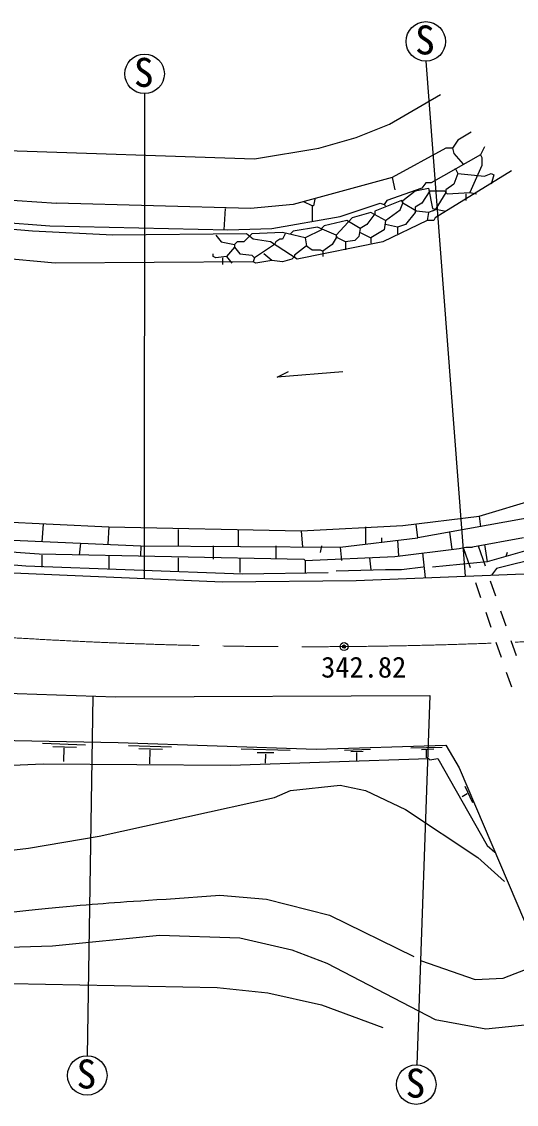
# Model space of a CAD drawing. Units: millimetres, scale not verified. Extents: x 40000 to 680000, y 20000 to 380000.
# Drawn here: x 199412 to 230722, y 241241 to 309727 of the extents above; entities that cross this region are included whole.
import ezdxf
from ezdxf.enums import TextEntityAlignment as Align

# ---------------------------------------------------------------- set-up
doc = ezdxf.new("R2010")
doc.units = ezdxf.units.MM
doc.header["$LTSCALE"] = 1000
doc.header["$PDMODE"] = 32
doc.header["$PDSIZE"] = 500
doc.linetypes.add('CHAIN', pattern=[18.5, 12, -1.5, 3.5, -1.5])
doc.layers.add('M-BGD', color=7, linetype='Continuous', lineweight=25)
doc.layers.add('M-BMK', color=2, linetype='CHAIN', lineweight=13)
doc.styles.add('ＭＳ ゴシック', font='')
doc.styles.get('ＭＳ ゴシック').set_extended_font_data('MS Gothic')

msp = doc.modelspace()

# ---------------------------------------------------------------- linework, layer by layer
at = {"layer": 'M-BGD'}
for p, q in [((224986, 307227), (227478, 274651)), ((207190, 305177), (207168, 274505)), ((222700, 303248), (225917, 305111)), ((220583, 302401), (222700, 303248)), ((227864, 302740), (227018, 302232)), ((218212, 301724), (220583, 302401)), ((227018, 302232), (226679, 301724)), ((196876, 301639), (214148, 301047)), ((214148, 301047), (218212, 301724)), ((226256, 301724), (222869, 299861)), ((226679, 301724), (226256, 301724)), ((226679, 301724), (226764, 301385)), ((226764, 301385), (227356, 300708)), ((228711, 301809), (228457, 301301)), ((228457, 301301), (225324, 299523)), ((228457, 301301), (228542, 301131)), ((228542, 301131), (228542, 300623)), ((230404, 300285), (225578, 297321)), ((227018, 300115), (226764, 299438)), ((226848, 300454), (227018, 300115)), ((227018, 300115), (228711, 299946)), ((228542, 300623), (227780, 298930)), ((228711, 299946), (229134, 300115)), ((229134, 300115), (229304, 300031)), ((229304, 300031), (229134, 299438)), ((222869, 299861), (216604, 298168)), ((222869, 299861), (223038, 299099)), ((224986, 299523), (224732, 299184)), ((225324, 299523), (224986, 299523)), ((226764, 299438), (226256, 299099)), ((195014, 298676), (201618, 298253)), ((224732, 299184), (222530, 298422)), ((223546, 298422), (224308, 299015)), ((224308, 299015), (225155, 299184)), ((225240, 299015), (224732, 298253)), ((225155, 299184), (225409, 297914)), ((225240, 299015), (226171, 299015)), ((226256, 298930), (225578, 297829)), ((226171, 299015), (226340, 298845)), ((226256, 299099), (226256, 298930)), ((226340, 298845), (227780, 298930)), ((227526, 298845), (227526, 298422)), ((227780, 298930), (228203, 298845)), ((213894, 297914), (201618, 298253)), ((216604, 298168), (213894, 297914)), ((217789, 298083), (217281, 298337)), ((217874, 298083), (217789, 298083)), ((217789, 298083), (217789, 297067)), ((217958, 298507), (217874, 298083)), ((219567, 297406), (222107, 298253)), ((223462, 298422), (221768, 297745)), ((222107, 298253), (222361, 298168)), ((222530, 298422), (222361, 298168)), ((222361, 298168), (222446, 298083)), ((222361, 298168), (222446, 298083)), ((223377, 297829), (223546, 298253)), ((223546, 298253), (223462, 298422)), ((223546, 298253), (223546, 298422)), ((224393, 297745), (223546, 298253)), ((224732, 298253), (224308, 297999)), ((224308, 297999), (224308, 297660)), ((200094, 296475), (184938, 297829)), ((195606, 297237), (201194, 296813)), ((212286, 297914), (212201, 296559)), ((215249, 296644), (219567, 297406)), ((220329, 297321), (219313, 296221)), ((221514, 297660), (220329, 297321)), ((221768, 297575), (221260, 296898)), ((222446, 297152), (221514, 297660)), ((221768, 297745), (221768, 297575)), ((222446, 297152), (223377, 297829)), ((224308, 297660), (223716, 296898)), ((225155, 297660), (224393, 297745)), ((225155, 297660), (225070, 297152)), ((225578, 297829), (225155, 297660)), ((225409, 297914), (226256, 297745)), ((225578, 297829), (225409, 297745)), ((225578, 297321), (225494, 297152)), ((225578, 297321), (225494, 297152)), ((201533, 294443), (177911, 296729)), ((201194, 296813), (212455, 296559)), ((212455, 296559), (215249, 296644)), ((218128, 296729), (216604, 296475)), ((218382, 296559), (217366, 296051)), ((219313, 296221), (218128, 296729)), ((218551, 296813), (218382, 296644)), ((218382, 296644), (218382, 296559)), ((219990, 297152), (218551, 296813)), ((220837, 296644), (219990, 297152)), ((220837, 296644), (220752, 296136)), ((221260, 296898), (220837, 296644)), ((222361, 296559), (221514, 296051)), ((225070, 297152), (222276, 295797)), ((222446, 297152), (222361, 296559)), ((223208, 296729), (222446, 296898)), ((223716, 296898), (223208, 296729)), ((223208, 296729), (223208, 296305)), ((225494, 297152), (225070, 297152)), ((205174, 296221), (200094, 296475)), ((213640, 296305), (205174, 296221)), ((211693, 296221), (212032, 295797)), ((213979, 296305), (213471, 295797)), ((214064, 295967), (213640, 296305)), ((215926, 296390), (213979, 296305)), ((215164, 295797), (214064, 295967)), ((215757, 295967), (215503, 295797)), ((215926, 295967), (215757, 295967)), ((217366, 296051), (215926, 296390)), ((216096, 296305), (215926, 295967)), ((216604, 296475), (216434, 296305)), ((217366, 296051), (217450, 295543)), ((219313, 296051), (219059, 295628)), ((219313, 296221), (219313, 296051)), ((219398, 296051), (219313, 296221)), ((219906, 295797), (219398, 296051)), ((220498, 295882), (219906, 295797)), ((220752, 296136), (220498, 295882)), ((220837, 296390), (221514, 296051)), ((221514, 296051), (221514, 295713)), ((212032, 295797), (212878, 295628)), ((212878, 295459), (212370, 294866)), ((213048, 295797), (212878, 295628)), ((212878, 295628), (212878, 295459)), ((212878, 295459), (213217, 295035)), ((213471, 295797), (213048, 295797)), ((215418, 295628), (214148, 294781)), ((216858, 294697), (215164, 295797)), ((215503, 295797), (215418, 295628)), ((217450, 295543), (216688, 294951)), ((222276, 295797), (216858, 294697)), ((217450, 295543), (217789, 295289)), ((217789, 295289), (218297, 295289)), ((218297, 295289), (218466, 295205)), ((219059, 295628), (218466, 295205)), ((218466, 295205), (218466, 294866)), ((219906, 295797), (219906, 295289)), ((214064, 294527), (201533, 294443)), ((211524, 294866), (211524, 295035)), ((211693, 294781), (211524, 294866)), ((212370, 294866), (211693, 294781)), ((212116, 294781), (212116, 294358)), ((212370, 294866), (212709, 294443)), ((213217, 295035), (213979, 294951)), ((213979, 294951), (214148, 294781)), ((214148, 294781), (214064, 294527)), ((214233, 294443), (214064, 294527)), ((215249, 294612), (214233, 294443)), ((215249, 294612), (214741, 295035)), ((215926, 294527), (215249, 294612)), ((216519, 294697), (215926, 294527)), ((216688, 294866), (216519, 294697)), ((216688, 294951), (216688, 294866)), ((215588, 287246), (216300, 287593)), ((219736, 287585), (215588, 287246)), ((228372, 278441), (232013, 279541)), ((196368, 278187), (204920, 277763)), ((223546, 277848), (228372, 278441)), ((232098, 278441), (224478, 277086)), ((228372, 278441), (228457, 277763)), ((200771, 277933), (200686, 276832)), ((204920, 277763), (204876, 276666)), ((204920, 277763), (217112, 277509)), ((209322, 277594), (209322, 276578)), ((213121, 277592), (213110, 276537)), ((217112, 277509), (223546, 277848)), ((217112, 277509), (217196, 276493)), ((221176, 277763), (221176, 276663)), ((224478, 277086), (224371, 277949)), ((226482, 277442), (226642, 276351)), ((187224, 277001), (200517, 276070)), ((194929, 277086), (206952, 276578)), ((203142, 276747), (203057, 275985)), ((219567, 276493), (224478, 277086)), ((222192, 277086), (222192, 276832)), ((223194, 276931), (223271, 275930)), ((231166, 277086), (227949, 276493)), ((233622, 276917), (228880, 275562)), ((184854, 276493), (199670, 275308)), ((200517, 276070), (217281, 275731)), ((206952, 276578), (206925, 275941)), ((206952, 276578), (219567, 276493)), ((211524, 276578), (211524, 275731)), ((215503, 276578), (215503, 275731)), ((218382, 276578), (218297, 276155)), ((219567, 276493), (219652, 275647)), ((223038, 275901), (227102, 276409)), ((224785, 276119), (224942, 274550)), ((227102, 276409), (227526, 276493)), ((227365, 276461), (227800, 275202)), ((227526, 276493), (227949, 276493)), ((228310, 276560), (228746, 275299)), ((228711, 276663), (228880, 275562)), ((233198, 276070), (229473, 275139)), ((230150, 276155), (230066, 275901)), ((200686, 275985), (200686, 275223)), ((204925, 275960), (204925, 275113)), ((209322, 275816), (209322, 274969)), ((213217, 275816), (213217, 274885)), ((217281, 275731), (217366, 275647)), ((217366, 275647), (223038, 275901)), ((217366, 275647), (217366, 274885)), ((221430, 275816), (221514, 275054)), ((228880, 275562), (225409, 275223)), ((196368, 274969), (212116, 274292)), ((199670, 275308), (213386, 274800)), ((213386, 274800), (218805, 274885)), ((222446, 275054), (219313, 274969)), ((220583, 274377), (233368, 274885)), ((223462, 275054), (222446, 275054)), ((224816, 275223), (223462, 275054)), ((229473, 275139), (229152, 274717)), ((212116, 274292), (220583, 274377)), ((228127, 274257), (228453, 273312)), ((229072, 274354), (229399, 273409)), ((228780, 272367), (229106, 271421)), ((229725, 272464), (230052, 271519)), ((230378, 270573), (230705, 269628)), ((229433, 270476), (229759, 269531)), ((230086, 268586), (230413, 267641)), ((195776, 267349), (205343, 267011)), ((203927, 267061), (203565, 244320)), ((205343, 267011), (225240, 267095)), ((225240, 267095), (224428, 243740)), ((196114, 264301), (205512, 264132)), ((200723, 264077), (203449, 263983)), ((201378, 263879), (202886, 263843)), ((202086, 263796), (202060, 262922)), ((205512, 264132), (218043, 263709)), ((206169, 263941), (208895, 263848)), ((206824, 263744), (208332, 263707)), ((216405, 263615), (213308, 263709)), ((218043, 263709), (226256, 263963)), ((219843, 263646), (221497, 263703)), ((224048, 263798), (226021, 263832)), ((224724, 263694), (225504, 263721)), ((226256, 263963), (227102, 262523)), ((207531, 263661), (207505, 262787)), ((212624, 262693), (225155, 263116)), ((215379, 263472), (214318, 263486)), ((214838, 263382), (214827, 262827)), ((220243, 263553), (221018, 263584)), ((220611, 263507), (220611, 262992)), ((225018, 263607), (225015, 263156)), ((225018, 263649), (225018, 263607)), ((225155, 263116), (225240, 263031)), ((225240, 263031), (225748, 263116)), ((225748, 263116), (228880, 257613)), ((198824, 262693), (200771, 262777)), ((200771, 262777), (212624, 262693)), ((227102, 262523), (232690, 249400)), ((215418, 260661), (216434, 261084)), ((216434, 261084), (219567, 261423)), ((219567, 261423), (221176, 261084)), ((221176, 261084), (223716, 259899)), ((227469, 261376), (227937, 260336)), ((204327, 258205), (215418, 260661)), ((227600, 260884), (227285, 260693)), ((223716, 259899), (228288, 256851)), ((199840, 257443), (204327, 258205)), ((228880, 257613), (229368, 257203)), ((185446, 255835), (199840, 257443)), ((228288, 256851), (229981, 255327)), ((208560, 254226), (211947, 254480)), ((211947, 254480), (214910, 254226)), ((214910, 254226), (218890, 253210)), ((218890, 253210), (224224, 250585)), ((201364, 251263), (208137, 251940)), ((208137, 251940), (213217, 251771)), ((213217, 251771), (216519, 251009)), ((186462, 250839), (201364, 251263)), ((216519, 251009), (218720, 250162)), ((218720, 250162), (225578, 246606)), ((224647, 250331), (228118, 249146)), ((229896, 249231), (231674, 249908)), ((198739, 248892), (211778, 248638)), ((211778, 248638), (214995, 248299)), ((228118, 249146), (229896, 249231)), ((214995, 248299), (218382, 247537)), ((218382, 247537), (222276, 246098)), ((225578, 246606), (228796, 246013)), ((228796, 246013), (232860, 246437))]:
    msp.add_line(p, q, dxfattribs=at)
for centre, radius in [((224990, 308477), 1250), ((207195, 306427), 1250), ((219818, 270198), 100), ((219818, 270198), 80), ((219818, 270198), 60), ((219818, 270198), 40), ((219818, 270198), 20), ((219818, 270198), 20), ((203565, 243070), 1250), ((224388, 242491), 1250)]:
    msp.add_circle(centre, radius, dxfattribs=at)
msp.add_open_spline([(183668, 252025), (187911, 252300), (189029, 252376), (192458, 252691), (196105, 253027), (198130, 253397), (201779, 253718), (204425, 253951), (205288, 254018), (208560, 254226)], degree=3, knots=[0, 0, 0, 0, 1, 1, 1, 2, 2, 2, 3, 3, 3, 3], dxfattribs=at)
msp.add_point((219818, 270198), dxfattribs=at)
at = {"layer": 'M-BMK'}
msp.add_arc((217413, 573319), 303131, 266.45184, 285.21354, dxfattribs=at)

# ---------------------------------------------------------------- texts
at = {"layer": 'M-BGD', "style": 'ＭＳ ゴシック'}
for s, height, p in [('S', 1833, (224312, 307104)), ('S', 1833, (206516, 305053)), ('342.82', 1320, (218368, 267839)), ('S', 1833, (202886, 241696)), ('S', 1833, (223709, 241117))]:
    msp.add_text(s, height=height, dxfattribs=at).set_placement(p, align=Align.BOTTOM_LEFT)

doc.saveas('drawing.dxf')
